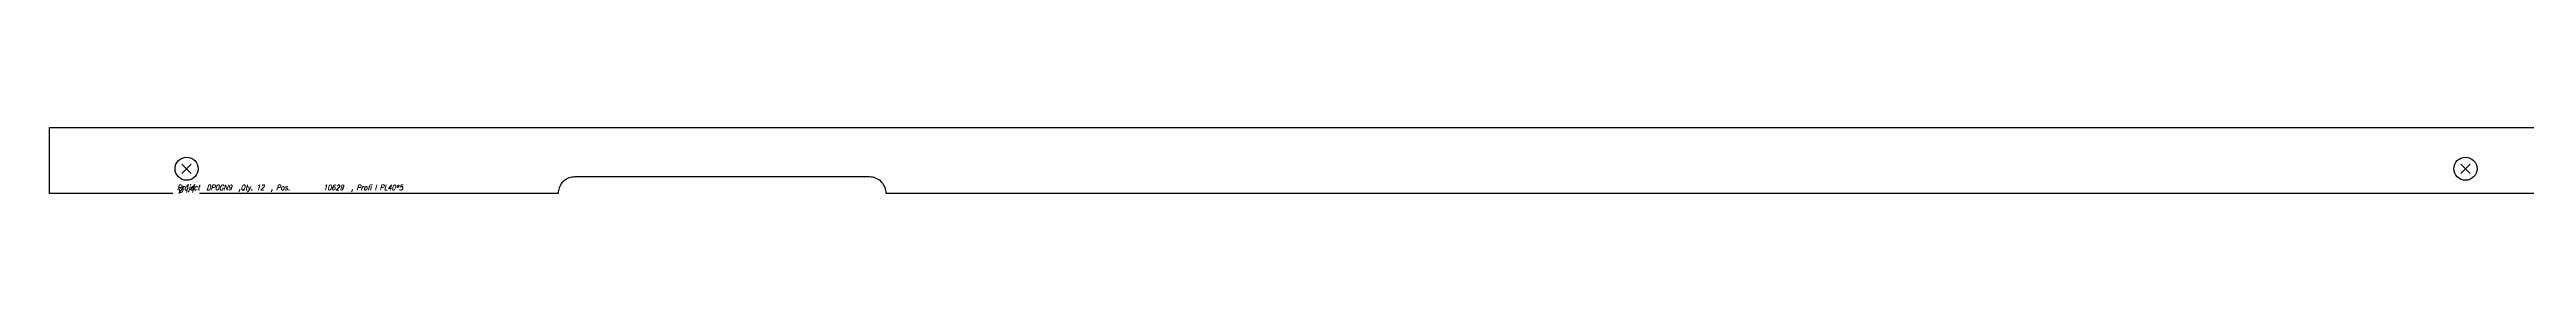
# Model space of a CAD drawing. Extents: x 0 to 2993, y -20 to 20.
# Drawn here: x 0 to 1500, y -20 to 20 of the extents above; entities that cross this region are included whole.
import ezdxf

# ---------------------------------------------------------------- set-up
doc = ezdxf.new("R2010")
doc.units = 0
doc.header["$LTSCALE"] = 10
for name, color, linetype in [('BEZ_SCHRAUBEN', 7, 'CONTINUOUS'), ('SCHRAUBEN', 7, 'CONTINUOUS'), ('TEILE', 7, 'CONTINUOUS'), ('UNTERSCHRIFT', 7, 'CONTINUOUS')]:
    doc.layers.add(name, color=color, linetype=linetype)
doc.styles.get("Standard").update_dxf_attribs({"font": 'ROMANS'})

msp = doc.modelspace()

# ---------------------------------------------------------------- linework, layer by layer
at = {"layer": 'SCHRAUBEN', "color": 6}
for p, q in [((85.799599, -2.200096), (80.1996, -7.800097)), ((80.1996, -2.200096), (85.799599, -7.800097)), ((1465.799683, -2.200094), (1460.199707, -7.800094)), ((1460.199707, -2.200094), (1465.799683, -7.800094))]:
    msp.add_line(p, q, dxfattribs=at)
at = {"layer": 'SCHRAUBEN', "color": 2}
for centre in [(82.999603, -5.000096), (1462.999756, -5.000093)]:
    msp.add_circle(centre, 7, dxfattribs=at)
at = {"layer": 'TEILE', "color": 2}
for p, q in [((0, -19.999998), (0, 19.999998)), ((0, 19.999998), (2993.000244, 19.999998)), ((309.791138, -14.264254), (309.322388, -15.000017)), ((310.322205, -13.572144), (309.791138, -14.264254)), ((310.911591, -12.928953), (310.322205, -13.572144)), ((311.554779, -12.339578), (310.911591, -12.928953)), ((312.246887, -11.808502), (311.554779, -12.339578)), ((312.982666, -11.33977), (312.246887, -11.808502)), ((313.75647, -10.936949), (312.982666, -11.33977)), ((314.562439, -10.603104), (313.75647, -10.936949)), ((315.39447, -10.340773), (314.562439, -10.603104)), ((316.246155, -10.151957), (315.39447, -10.340773)), ((317.111084, -10.038089), (316.246155, -10.151957)), ((317.982635, -10.000023), (317.111084, -10.038089)), ((496.602966, -10.000023), (317.982635, -10.000023)), ((497.525665, -10.042676), (496.602966, -10.000014)), ((496.602966, -10.000014), (496.602966, -10.000023)), ((498.440491, -10.170289), (497.525665, -10.042676)), ((499.3396, -10.381765), (498.440491, -10.170289)), ((500.215393, -10.675301), (499.3396, -10.381765)), ((501.060333, -11.048389), (500.215393, -10.675301)), ((501.86731, -11.497851), (501.060333, -11.048389)), ((502.629333, -12.01985), (501.86731, -11.497851)), ((503.339905, -12.609931), (502.629333, -12.01985)), ((503.993042, -13.263062), (503.339905, -12.609931)), ((504.58313, -13.973671), (503.993042, -13.263062)), ((505.105133, -14.735693), (504.58313, -13.973671)), ((505.554565, -15.542629), (505.105133, -14.735693)), ((74.585159, -19.999998), (0, -19.999998)), ((307.982666, -19.999998), (90.853722, -19.999998)), ((308.020691, -19.128452), (307.982666, -20.000008)), ((307.982666, -20.000008), (307.982666, -19.999998)), ((308.134583, -18.263529), (308.020691, -19.128452)), ((308.323395, -17.411821), (308.134583, -18.263529)), ((308.585724, -16.579813), (308.323395, -17.411821)), ((308.919586, -15.773832), (308.585724, -16.579813)), ((309.322388, -15.000017), (308.919586, -15.773832)), ((505.927704, -16.387592), (505.554565, -15.542629)), ((506.221191, -17.263376), (505.927704, -16.387592)), ((506.432678, -18.162508), (506.221191, -17.263376)), ((506.560303, -19.077318), (506.432678, -18.162508)), ((506.602966, -19.999998), (506.560303, -19.077318)), ((2467.383789, -19.999998), (506.602966, -19.999998))]:
    msp.add_line(p, q, dxfattribs=at)

# ---------------------------------------------------------------- texts
at = {"layer": 'BEZ_SCHRAUBEN', "color": 2, "oblique": 15, "width": 0.8}
msp.add_text(' ø14', height=5, dxfattribs=at).set_placement((74.999603, -19.500095))
at = {"layer": 'UNTERSCHRIFT', "color": 2, "oblique": 15, "width": 0.8}
for s, p in [('Project  DP0GN9  ,Qty. 12  , Pos. ', (77.291344, -17.999998)), ('10629', (165.691345, -17.999998)), ('  , Profi l PL40*5', (178.69133, -17.999998))]:
    msp.add_text(s, height=3.25, dxfattribs=at).set_placement(p)

doc.saveas('drawing.dxf')
